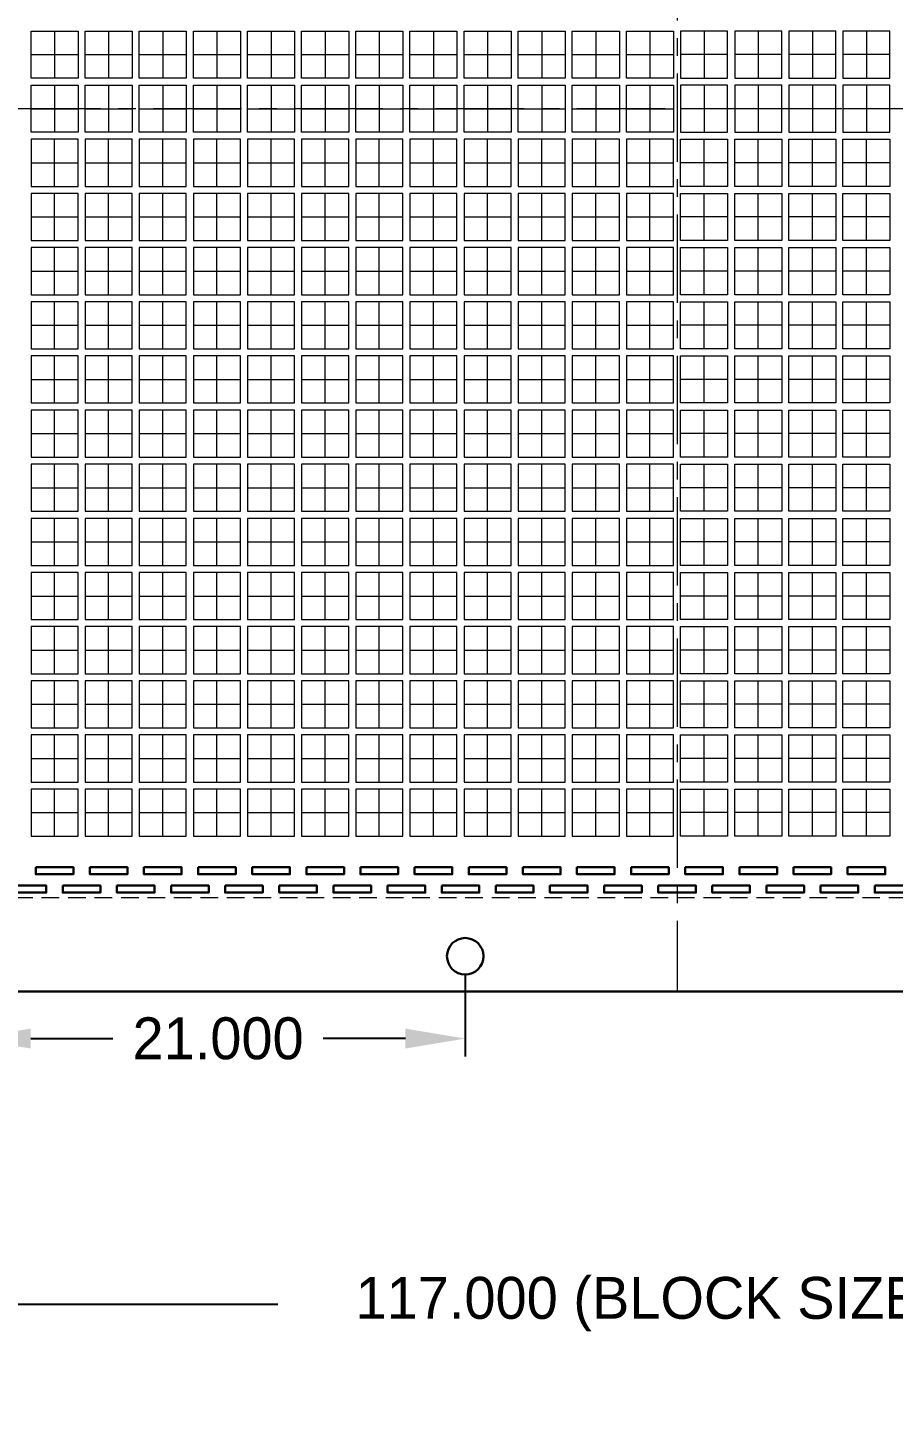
# Model space of a CAD drawing. Extents: x 421 to 684, y -247 to -113.
# Drawn here: x 465.3 to 502.1, y -227.2 to -168.8 of the extents above; entities that cross this region are included whole.
import ezdxf

# ---------------------------------------------------------------- set-up
doc = ezdxf.new("R2010")
doc.units = 0
doc.header["$LTSCALE"] = 3
doc.header["$MEASUREMENT"] = 0
for name, pattern in [('CENTER', [2, 1.25, -0.25, 0.25, -0.25]), ('HIDDEN', [0.375, 0.25, -0.125]), ('PHANTOM', [2.5, 1.25, -0.25, 0.25, -0.25, 0.25, -0.25])]:
    doc.linetypes.add(name, pattern=pattern)
for name, color, linetype, lineweight in [('CLIN', 1, 'CENTER', 15), ('DIM', 4, 'Continuous', 13), ('HIDN', 6, 'HIDDEN', 15), ('OBJ', 3, 'Continuous', 30), ('OBJ1', 7, 'Continuous', 30), ('PHANTOM', 5, 'PHANTOM', 15)]:
    doc.layers.add(name, color=color, linetype=linetype, lineweight=lineweight)
doc.dimstyles.new('3DEC X 1', dxfattribs={"dimtxt": 1.778, "dimasz": 2.54, "dimexe": 0.762, "dimexo": 0.762, "dimgap": 0.762, "dimtad": 0, "dimdec": 3, "dimzin": 0, "dimdsep": 46, "dimtxsty": 'Standard', "dimcen": 0, "dimadec": 0, "dimazin": 0, "dimtfac": 1, "dimtdec": 3, "dimtofl": 0, "dimtmove": 0, "dimatfit": 3, "dimfxl": 1, "dimtolj": 1, "dimtzin": 0, "dimarcsym": 0})

# ---------------------------------------------------------------- blocks, each defined once
blk = doc.blocks.new('*D17')
at = {"layer": 'Defpoints', "color": 0, "transparency": 16777216}
for p in [(899.465, -297.239), (920.465, -297.239), (920.465, -300.75)]:
    blk.add_point(p, dxfattribs=at)
at = {"layer": 'DIM', "color": 0, "lineweight": -2, "transparency": 16777216}
for p, q in [((899.465, -298.001), (899.465, -301.512)), ((920.465, -298.001), (920.465, -301.512)), ((902.005, -300.75), (905.499, -300.75)), ((917.925, -300.75), (914.432, -300.75))]:
    blk.add_line(p, q, dxfattribs=at)
at = {"layer": 'DIM', "color": 0, "transparency": 16777216}
for points in [[(902.005, -300.327), (902.005, -301.173), (899.465, -300.75)], [(917.925, -300.327), (917.925, -301.173), (920.465, -300.75)]]:
    blk.add_solid(points, dxfattribs=at)
at = {"layer": 'DIM', "color": 0, "transparency": 16777216, "insert": (909.965, -300.75), "char_height": 1.778, "attachment_point": 5}
blk.add_mtext('\\A1;21.000', dxfattribs=at)
blk = doc.blocks.new('*D18')
at = {"layer": 'Defpoints', "color": 0, "transparency": 16777216}
for p in [(870.965, -294.752), (987.965, -294.752), (987.965, -312.031)]:
    blk.add_point(p, dxfattribs=at)
at = {"layer": 'DIM', "color": 0, "lineweight": -2, "transparency": 16777216}
for p, q in [((870.965, -295.514), (870.965, -312.793)), ((987.965, -295.514), (987.965, -312.793)), ((873.505, -312.031), (912.5, -312.031)), ((985.425, -312.031), (943.954, -312.031))]:
    blk.add_line(p, q, dxfattribs=at)
at = {"layer": 'DIM', "color": 0, "transparency": 16777216}
for points in [[(873.505, -311.607), (873.505, -312.454), (870.965, -312.031)], [(985.425, -311.607), (985.425, -312.454), (987.965, -312.031)]]:
    blk.add_solid(points, dxfattribs=at)
at = {"layer": 'DIM', "color": 0, "transparency": 16777216, "insert": (928.227, -312.031), "char_height": 1.778, "attachment_point": 5}
blk.add_mtext('\\A1;117.000 (BLOCK SIZE)', dxfattribs=at)

msp = doc.modelspace()

# ---------------------------------------------------------------- linework, layer by layer
at = {"layer": 'CLIN'}
for p, q in [((492.9126, -134.7671), (492.9126, -209.7671)), ((466.4626, -168.9671), (466.4626, -170.9671)), ((468.7626, -168.9671), (468.7626, -170.9671)), ((471.0626, -168.9671), (471.0626, -170.9671)), ((473.3626, -168.9671), (473.3626, -170.9671)), ((475.6626, -168.9671), (475.6626, -170.9671)), ((477.9626, -168.9671), (477.9626, -170.9671)), ((480.2626, -168.9671), (480.2626, -170.9671)), ((482.5626, -168.9671), (482.5626, -170.9671)), ((484.8626, -168.9671), (484.8626, -170.9671)), ((487.1626, -168.9671), (487.1626, -170.9671)), ((489.4626, -168.9671), (489.4626, -170.9671)), ((491.7626, -168.9671), (491.7626, -170.9671)), ((494.0626, -168.9671), (494.0626, -170.9671)), ((496.3626, -168.9671), (496.3626, -170.9671)), ((498.6626, -168.9671), (498.6626, -170.9671)), ((500.9626, -168.9671), (500.9626, -170.9671)), ((465.4626, -169.9671), (467.4626, -169.9671)), ((467.7626, -169.9671), (469.7626, -169.9671)), ((470.0626, -169.9671), (472.0626, -169.9671)), ((472.3626, -169.9671), (474.3626, -169.9671)), ((474.6626, -169.9671), (476.6626, -169.9671)), ((476.9626, -169.9671), (478.9626, -169.9671)), ((479.2626, -169.9671), (481.2626, -169.9671)), ((481.5626, -169.9671), (483.5626, -169.9671)), ((483.8626, -169.9671), (485.8626, -169.9671)), ((486.1626, -169.9671), (488.1626, -169.9671)), ((488.4626, -169.9671), (490.4626, -169.9671)), ((490.7626, -169.9671), (492.7626, -169.9671)), ((495.0626, -169.9671), (493.0626, -169.9671)), ((497.3626, -169.9671), (495.3626, -169.9671)), ((499.6626, -169.9671), (497.6626, -169.9671)), ((501.9626, -169.9671), (499.9626, -169.9671)), ((466.4626, -171.2671), (466.4626, -173.2671)), ((468.7626, -171.2671), (468.7626, -173.2671)), ((471.0626, -171.2671), (471.0626, -173.2671)), ((473.3626, -171.2671), (473.3626, -173.2671)), ((475.6626, -171.2671), (475.6626, -173.2671)), ((477.9626, -171.2671), (477.9626, -173.2671)), ((480.2626, -171.2671), (480.2626, -173.2671)), ((482.5626, -171.2671), (482.5626, -173.2671)), ((484.8626, -171.2671), (484.8626, -173.2671)), ((487.1626, -171.2671), (487.1626, -173.2671)), ((489.4626, -171.2671), (489.4626, -173.2671)), ((491.7626, -171.2671), (491.7626, -173.2671)), ((494.0626, -171.2671), (494.0626, -173.2671)), ((496.3626, -171.2671), (496.3626, -173.2671)), ((498.6626, -171.2671), (498.6626, -173.2671)), ((500.9626, -171.2671), (500.9626, -173.2671)), ((552.4126, -172.2671), (433.4126, -172.2671)), ((465.4626, -172.2671), (467.4626, -172.2671)), ((467.7626, -172.2671), (469.7626, -172.2671)), ((470.0626, -172.2671), (472.0626, -172.2671)), ((472.3626, -172.2671), (474.3626, -172.2671)), ((474.6626, -172.2671), (476.6626, -172.2671)), ((476.9626, -172.2671), (478.9626, -172.2671)), ((479.2626, -172.2671), (481.2626, -172.2671)), ((481.5626, -172.2671), (483.5626, -172.2671)), ((483.8626, -172.2671), (485.8626, -172.2671)), ((486.1626, -172.2671), (488.1626, -172.2671)), ((488.4626, -172.2671), (490.4626, -172.2671)), ((490.7626, -172.2671), (492.7626, -172.2671)), ((495.0626, -172.2671), (493.0626, -172.2671)), ((497.3626, -172.2671), (495.3626, -172.2671)), ((499.6626, -172.2671), (497.6626, -172.2671)), ((501.9626, -172.2671), (499.9626, -172.2671)), ((466.4626, -175.5671), (466.4626, -173.5671)), ((468.7626, -175.5671), (468.7626, -173.5671)), ((471.0626, -175.5671), (471.0626, -173.5671)), ((473.3626, -175.5671), (473.3626, -173.5671)), ((475.6626, -175.5671), (475.6626, -173.5671)), ((477.9626, -175.5671), (477.9626, -173.5671)), ((480.2626, -175.5671), (480.2626, -173.5671)), ((482.5626, -175.5671), (482.5626, -173.5671)), ((484.8626, -175.5671), (484.8626, -173.5671)), ((487.1626, -175.5671), (487.1626, -173.5671)), ((489.4626, -175.5671), (489.4626, -173.5671)), ((491.7626, -175.5671), (491.7626, -173.5671)), ((494.0626, -175.5671), (494.0626, -173.5671)), ((496.3626, -175.5671), (496.3626, -173.5671)), ((498.6626, -175.5671), (498.6626, -173.5671)), ((500.9626, -175.5671), (500.9626, -173.5671)), ((465.4626, -174.5671), (467.4626, -174.5671)), ((467.7626, -174.5671), (469.7626, -174.5671)), ((470.0626, -174.5671), (472.0626, -174.5671)), ((472.3626, -174.5671), (474.3626, -174.5671)), ((474.6626, -174.5671), (476.6626, -174.5671)), ((476.9626, -174.5671), (478.9626, -174.5671)), ((479.2626, -174.5671), (481.2626, -174.5671)), ((481.5626, -174.5671), (483.5626, -174.5671)), ((483.8626, -174.5671), (485.8626, -174.5671)), ((486.1626, -174.5671), (488.1626, -174.5671)), ((488.4626, -174.5671), (490.4626, -174.5671)), ((490.7626, -174.5671), (492.7626, -174.5671)), ((495.0626, -174.5671), (493.0626, -174.5671)), ((497.3626, -174.5671), (495.3626, -174.5671)), ((499.6626, -174.5671), (497.6626, -174.5671)), ((501.9626, -174.5671), (499.9626, -174.5671)), ((466.4626, -177.8671), (466.4626, -175.8671)), ((468.7626, -177.8671), (468.7626, -175.8671)), ((471.0626, -177.8671), (471.0626, -175.8671)), ((473.3626, -177.8671), (473.3626, -175.8671)), ((475.6626, -177.8671), (475.6626, -175.8671)), ((477.9626, -177.8671), (477.9626, -175.8671)), ((480.2626, -177.8671), (480.2626, -175.8671)), ((482.5626, -177.8671), (482.5626, -175.8671)), ((484.8626, -177.8671), (484.8626, -175.8671)), ((487.1626, -177.8671), (487.1626, -175.8671)), ((489.4626, -177.8671), (489.4626, -175.8671)), ((491.7626, -177.8671), (491.7626, -175.8671)), ((494.0626, -177.8671), (494.0626, -175.8671)), ((496.3626, -177.8671), (496.3626, -175.8671)), ((498.6626, -177.8671), (498.6626, -175.8671)), ((500.9626, -177.8671), (500.9626, -175.8671)), ((465.4626, -176.8671), (467.4626, -176.8671)), ((467.7626, -176.8671), (469.7626, -176.8671)), ((470.0626, -176.8671), (472.0626, -176.8671)), ((472.3626, -176.8671), (474.3626, -176.8671)), ((474.6626, -176.8671), (476.6626, -176.8671)), ((476.9626, -176.8671), (478.9626, -176.8671)), ((479.2626, -176.8671), (481.2626, -176.8671)), ((481.5626, -176.8671), (483.5626, -176.8671)), ((483.8626, -176.8671), (485.8626, -176.8671)), ((486.1626, -176.8671), (488.1626, -176.8671)), ((488.4626, -176.8671), (490.4626, -176.8671)), ((490.7626, -176.8671), (492.7626, -176.8671)), ((495.0626, -176.8671), (493.0626, -176.8671)), ((497.3626, -176.8671), (495.3626, -176.8671)), ((499.6626, -176.8671), (497.6626, -176.8671)), ((501.9626, -176.8671), (499.9626, -176.8671)), ((466.4626, -180.1671), (466.4626, -178.1671)), ((468.7626, -180.1671), (468.7626, -178.1671)), ((471.0626, -180.1671), (471.0626, -178.1671)), ((473.3626, -180.1671), (473.3626, -178.1671)), ((475.6626, -180.1671), (475.6626, -178.1671)), ((477.9626, -180.1671), (477.9626, -178.1671)), ((480.2626, -180.1671), (480.2626, -178.1671)), ((482.5626, -180.1671), (482.5626, -178.1671)), ((484.8626, -180.1671), (484.8626, -178.1671)), ((487.1626, -180.1671), (487.1626, -178.1671)), ((489.4626, -180.1671), (489.4626, -178.1671)), ((491.7626, -180.1671), (491.7626, -178.1671)), ((494.0626, -180.1671), (494.0626, -178.1671)), ((496.3626, -180.1671), (496.3626, -178.1671)), ((498.6626, -180.1671), (498.6626, -178.1671)), ((500.9626, -180.1671), (500.9626, -178.1671)), ((465.4626, -179.1671), (467.4626, -179.1671)), ((467.7626, -179.1671), (469.7626, -179.1671)), ((470.0626, -179.1671), (472.0626, -179.1671)), ((472.3626, -179.1671), (474.3626, -179.1671)), ((474.6626, -179.1671), (476.6626, -179.1671)), ((476.9626, -179.1671), (478.9626, -179.1671)), ((479.2626, -179.1671), (481.2626, -179.1671)), ((481.5626, -179.1671), (483.5626, -179.1671)), ((483.8626, -179.1671), (485.8626, -179.1671)), ((486.1626, -179.1671), (488.1626, -179.1671)), ((488.4626, -179.1671), (490.4626, -179.1671)), ((490.7626, -179.1671), (492.7626, -179.1671)), ((495.0626, -179.1671), (493.0626, -179.1671)), ((497.3626, -179.1671), (495.3626, -179.1671)), ((499.6626, -179.1671), (497.6626, -179.1671)), ((501.9626, -179.1671), (499.9626, -179.1671)), ((466.4626, -182.4671), (466.4626, -180.4671)), ((468.7626, -182.4671), (468.7626, -180.4671)), ((471.0626, -182.4671), (471.0626, -180.4671)), ((473.3626, -182.4671), (473.3626, -180.4671)), ((475.6626, -182.4671), (475.6626, -180.4671)), ((477.9626, -182.4671), (477.9626, -180.4671)), ((480.2626, -182.4671), (480.2626, -180.4671)), ((482.5626, -182.4671), (482.5626, -180.4671)), ((484.8626, -182.4671), (484.8626, -180.4671)), ((487.1626, -182.4671), (487.1626, -180.4671)), ((489.4626, -182.4671), (489.4626, -180.4671)), ((491.7626, -182.4671), (491.7626, -180.4671)), ((494.0626, -182.4671), (494.0626, -180.4671)), ((496.3626, -182.4671), (496.3626, -180.4671)), ((498.6626, -182.4671), (498.6626, -180.4671)), ((500.9626, -182.4671), (500.9626, -180.4671)), ((465.4626, -181.4671), (467.4626, -181.4671)), ((467.7626, -181.4671), (469.7626, -181.4671)), ((470.0626, -181.4671), (472.0626, -181.4671)), ((472.3626, -181.4671), (474.3626, -181.4671)), ((474.6626, -181.4671), (476.6626, -181.4671)), ((476.9626, -181.4671), (478.9626, -181.4671)), ((479.2626, -181.4671), (481.2626, -181.4671)), ((481.5626, -181.4671), (483.5626, -181.4671)), ((483.8626, -181.4671), (485.8626, -181.4671)), ((486.1626, -181.4671), (488.1626, -181.4671)), ((488.4626, -181.4671), (490.4626, -181.4671)), ((490.7626, -181.4671), (492.7626, -181.4671)), ((495.0626, -181.4671), (493.0626, -181.4671)), ((497.3626, -181.4671), (495.3626, -181.4671)), ((499.6626, -181.4671), (497.6626, -181.4671)), ((501.9626, -181.4671), (499.9626, -181.4671)), ((466.4626, -184.7671), (466.4626, -182.7671)), ((468.7626, -184.7671), (468.7626, -182.7671)), ((471.0626, -184.7671), (471.0626, -182.7671)), ((473.3626, -184.7671), (473.3626, -182.7671)), ((475.6626, -184.7671), (475.6626, -182.7671)), ((477.9626, -184.7671), (477.9626, -182.7671)), ((480.2626, -184.7671), (480.2626, -182.7671)), ((482.5626, -184.7671), (482.5626, -182.7671)), ((484.8626, -184.7671), (484.8626, -182.7671)), ((487.1626, -184.7671), (487.1626, -182.7671)), ((489.4626, -184.7671), (489.4626, -182.7671)), ((491.7626, -184.7671), (491.7626, -182.7671)), ((494.0626, -184.7671), (494.0626, -182.7671)), ((496.3626, -184.7671), (496.3626, -182.7671)), ((498.6626, -184.7671), (498.6626, -182.7671)), ((500.9626, -184.7671), (500.9626, -182.7671)), ((465.4626, -183.7671), (467.4626, -183.7671)), ((467.7626, -183.7671), (469.7626, -183.7671)), ((470.0626, -183.7671), (472.0626, -183.7671)), ((472.3626, -183.7671), (474.3626, -183.7671)), ((474.6626, -183.7671), (476.6626, -183.7671)), ((476.9626, -183.7671), (478.9626, -183.7671)), ((479.2626, -183.7671), (481.2626, -183.7671)), ((481.5626, -183.7671), (483.5626, -183.7671)), ((483.8626, -183.7671), (485.8626, -183.7671)), ((486.1626, -183.7671), (488.1626, -183.7671)), ((488.4626, -183.7671), (490.4626, -183.7671)), ((490.7626, -183.7671), (492.7626, -183.7671)), ((495.0626, -183.7671), (493.0626, -183.7671)), ((497.3626, -183.7671), (495.3626, -183.7671)), ((499.6626, -183.7671), (497.6626, -183.7671)), ((501.9626, -183.7671), (499.9626, -183.7671)), ((466.4626, -187.0671), (466.4626, -185.0671)), ((468.7626, -187.0671), (468.7626, -185.0671)), ((471.0626, -187.0671), (471.0626, -185.0671)), ((473.3626, -187.0671), (473.3626, -185.0671)), ((475.6626, -187.0671), (475.6626, -185.0671)), ((477.9626, -187.0671), (477.9626, -185.0671)), ((480.2626, -187.0671), (480.2626, -185.0671)), ((482.5626, -187.0671), (482.5626, -185.0671)), ((484.8626, -187.0671), (484.8626, -185.0671)), ((487.1626, -187.0671), (487.1626, -185.0671)), ((489.4626, -187.0671), (489.4626, -185.0671)), ((491.7626, -187.0671), (491.7626, -185.0671)), ((494.0626, -187.0671), (494.0626, -185.0671)), ((496.3626, -187.0671), (496.3626, -185.0671)), ((498.6626, -187.0671), (498.6626, -185.0671)), ((500.9626, -187.0671), (500.9626, -185.0671)), ((465.4626, -186.0671), (467.4626, -186.0671)), ((467.7626, -186.0671), (469.7626, -186.0671)), ((470.0626, -186.0671), (472.0626, -186.0671)), ((472.3626, -186.0671), (474.3626, -186.0671)), ((474.6626, -186.0671), (476.6626, -186.0671)), ((476.9626, -186.0671), (478.9626, -186.0671)), ((479.2626, -186.0671), (481.2626, -186.0671)), ((481.5626, -186.0671), (483.5626, -186.0671)), ((483.8626, -186.0671), (485.8626, -186.0671)), ((486.1626, -186.0671), (488.1626, -186.0671)), ((488.4626, -186.0671), (490.4626, -186.0671)), ((490.7626, -186.0671), (492.7626, -186.0671)), ((495.0626, -186.0671), (493.0626, -186.0671)), ((497.3626, -186.0671), (495.3626, -186.0671)), ((499.6626, -186.0671), (497.6626, -186.0671)), ((501.9626, -186.0671), (499.9626, -186.0671)), ((466.4626, -189.3671), (466.4626, -187.3671)), ((468.7626, -189.3671), (468.7626, -187.3671)), ((471.0626, -189.3671), (471.0626, -187.3671)), ((473.3626, -189.3671), (473.3626, -187.3671)), ((475.6626, -189.3671), (475.6626, -187.3671)), ((477.9626, -189.3671), (477.9626, -187.3671)), ((480.2626, -189.3671), (480.2626, -187.3671)), ((482.5626, -189.3671), (482.5626, -187.3671)), ((484.8626, -189.3671), (484.8626, -187.3671)), ((487.1626, -189.3671), (487.1626, -187.3671)), ((489.4626, -189.3671), (489.4626, -187.3671)), ((491.7626, -189.3671), (491.7626, -187.3671)), ((494.0626, -189.3671), (494.0626, -187.3671)), ((496.3626, -189.3671), (496.3626, -187.3671)), ((498.6626, -189.3671), (498.6626, -187.3671)), ((500.9626, -189.3671), (500.9626, -187.3671)), ((465.4626, -188.3671), (467.4626, -188.3671)), ((467.7626, -188.3671), (469.7626, -188.3671)), ((470.0626, -188.3671), (472.0626, -188.3671)), ((472.3626, -188.3671), (474.3626, -188.3671)), ((474.6626, -188.3671), (476.6626, -188.3671)), ((476.9626, -188.3671), (478.9626, -188.3671)), ((479.2626, -188.3671), (481.2626, -188.3671)), ((481.5626, -188.3671), (483.5626, -188.3671)), ((483.8626, -188.3671), (485.8626, -188.3671)), ((486.1626, -188.3671), (488.1626, -188.3671)), ((488.4626, -188.3671), (490.4626, -188.3671)), ((490.7626, -188.3671), (492.7626, -188.3671)), ((495.0626, -188.3671), (493.0626, -188.3671)), ((497.3626, -188.3671), (495.3626, -188.3671)), ((499.6626, -188.3671), (497.6626, -188.3671)), ((501.9626, -188.3671), (499.9626, -188.3671)), ((466.4626, -191.6671), (466.4626, -189.6671)), ((468.7626, -191.6671), (468.7626, -189.6671)), ((471.0626, -191.6671), (471.0626, -189.6671)), ((473.3626, -191.6671), (473.3626, -189.6671)), ((475.6626, -191.6671), (475.6626, -189.6671)), ((477.9626, -191.6671), (477.9626, -189.6671)), ((480.2626, -191.6671), (480.2626, -189.6671)), ((482.5626, -191.6671), (482.5626, -189.6671)), ((484.8626, -191.6671), (484.8626, -189.6671)), ((487.1626, -191.6671), (487.1626, -189.6671)), ((489.4626, -191.6671), (489.4626, -189.6671)), ((491.7626, -191.6671), (491.7626, -189.6671)), ((494.0626, -191.6671), (494.0626, -189.6671)), ((496.3626, -191.6671), (496.3626, -189.6671)), ((498.6626, -191.6671), (498.6626, -189.6671)), ((500.9626, -191.6671), (500.9626, -189.6671)), ((465.4626, -190.6671), (467.4626, -190.6671)), ((467.7626, -190.6671), (469.7626, -190.6671)), ((470.0626, -190.6671), (472.0626, -190.6671)), ((472.3626, -190.6671), (474.3626, -190.6671)), ((474.6626, -190.6671), (476.6626, -190.6671)), ((476.9626, -190.6671), (478.9626, -190.6671)), ((479.2626, -190.6671), (481.2626, -190.6671)), ((481.5626, -190.6671), (483.5626, -190.6671)), ((483.8626, -190.6671), (485.8626, -190.6671)), ((486.1626, -190.6671), (488.1626, -190.6671)), ((488.4626, -190.6671), (490.4626, -190.6671)), ((490.7626, -190.6671), (492.7626, -190.6671)), ((495.0626, -190.6671), (493.0626, -190.6671)), ((497.3626, -190.6671), (495.3626, -190.6671)), ((499.6626, -190.6671), (497.6626, -190.6671)), ((501.9626, -190.6671), (499.9626, -190.6671)), ((466.4626, -193.9671), (466.4626, -191.9671)), ((468.7626, -193.9671), (468.7626, -191.9671)), ((471.0626, -193.9671), (471.0626, -191.9671)), ((473.3626, -193.9671), (473.3626, -191.9671)), ((475.6626, -193.9671), (475.6626, -191.9671)), ((477.9626, -193.9671), (477.9626, -191.9671)), ((480.2626, -193.9671), (480.2626, -191.9671)), ((482.5626, -193.9671), (482.5626, -191.9671)), ((484.8626, -193.9671), (484.8626, -191.9671)), ((487.1626, -193.9671), (487.1626, -191.9671)), ((489.4626, -193.9671), (489.4626, -191.9671)), ((491.7626, -193.9671), (491.7626, -191.9671)), ((494.0626, -193.9671), (494.0626, -191.9671)), ((496.3626, -193.9671), (496.3626, -191.9671)), ((498.6626, -193.9671), (498.6626, -191.9671)), ((500.9626, -193.9671), (500.9626, -191.9671)), ((465.4626, -192.9671), (467.4626, -192.9671)), ((467.7626, -192.9671), (469.7626, -192.9671)), ((470.0626, -192.9671), (472.0626, -192.9671)), ((472.3626, -192.9671), (474.3626, -192.9671)), ((474.6626, -192.9671), (476.6626, -192.9671)), ((476.9626, -192.9671), (478.9626, -192.9671)), ((479.2626, -192.9671), (481.2626, -192.9671)), ((481.5626, -192.9671), (483.5626, -192.9671)), ((483.8626, -192.9671), (485.8626, -192.9671)), ((486.1626, -192.9671), (488.1626, -192.9671)), ((488.4626, -192.9671), (490.4626, -192.9671)), ((490.7626, -192.9671), (492.7626, -192.9671)), ((495.0626, -192.9671), (493.0626, -192.9671)), ((497.3626, -192.9671), (495.3626, -192.9671)), ((499.6626, -192.9671), (497.6626, -192.9671)), ((501.9626, -192.9671), (499.9626, -192.9671)), ((466.4626, -196.2671), (466.4626, -194.2671)), ((468.7626, -196.2671), (468.7626, -194.2671)), ((471.0626, -196.2671), (471.0626, -194.2671)), ((473.3626, -196.2671), (473.3626, -194.2671)), ((475.6626, -196.2671), (475.6626, -194.2671)), ((477.9626, -196.2671), (477.9626, -194.2671)), ((480.2626, -196.2671), (480.2626, -194.2671)), ((482.5626, -196.2671), (482.5626, -194.2671)), ((484.8626, -196.2671), (484.8626, -194.2671)), ((487.1626, -196.2671), (487.1626, -194.2671)), ((489.4626, -196.2671), (489.4626, -194.2671)), ((491.7626, -196.2671), (491.7626, -194.2671)), ((494.0626, -196.2671), (494.0626, -194.2671)), ((496.3626, -196.2671), (496.3626, -194.2671)), ((498.6626, -196.2671), (498.6626, -194.2671)), ((500.9626, -196.2671), (500.9626, -194.2671)), ((465.4626, -195.2671), (467.4626, -195.2671)), ((467.7626, -195.2671), (469.7626, -195.2671)), ((470.0626, -195.2671), (472.0626, -195.2671)), ((472.3626, -195.2671), (474.3626, -195.2671)), ((474.6626, -195.2671), (476.6626, -195.2671)), ((476.9626, -195.2671), (478.9626, -195.2671)), ((479.2626, -195.2671), (481.2626, -195.2671)), ((481.5626, -195.2671), (483.5626, -195.2671)), ((483.8626, -195.2671), (485.8626, -195.2671)), ((486.1626, -195.2671), (488.1626, -195.2671)), ((488.4626, -195.2671), (490.4626, -195.2671)), ((490.7626, -195.2671), (492.7626, -195.2671)), ((495.0626, -195.2671), (493.0626, -195.2671)), ((497.3626, -195.2671), (495.3626, -195.2671)), ((499.6626, -195.2671), (497.6626, -195.2671)), ((501.9626, -195.2671), (499.9626, -195.2671)), ((466.4626, -198.5671), (466.4626, -196.5671)), ((468.7626, -198.5671), (468.7626, -196.5671)), ((471.0626, -198.5671), (471.0626, -196.5671)), ((473.3626, -198.5671), (473.3626, -196.5671)), ((475.6626, -198.5671), (475.6626, -196.5671)), ((477.9626, -198.5671), (477.9626, -196.5671)), ((480.2626, -198.5671), (480.2626, -196.5671)), ((482.5626, -198.5671), (482.5626, -196.5671)), ((484.8626, -198.5671), (484.8626, -196.5671)), ((487.1626, -198.5671), (487.1626, -196.5671)), ((489.4626, -198.5671), (489.4626, -196.5671)), ((491.7626, -198.5671), (491.7626, -196.5671)), ((494.0626, -198.5671), (494.0626, -196.5671)), ((496.3626, -198.5671), (496.3626, -196.5671)), ((498.6626, -198.5671), (498.6626, -196.5671)), ((500.9626, -198.5671), (500.9626, -196.5671)), ((465.4626, -197.5671), (467.4626, -197.5671)), ((467.7626, -197.5671), (469.7626, -197.5671)), ((470.0626, -197.5671), (472.0626, -197.5671)), ((472.3626, -197.5671), (474.3626, -197.5671)), ((474.6626, -197.5671), (476.6626, -197.5671)), ((476.9626, -197.5671), (478.9626, -197.5671)), ((479.2626, -197.5671), (481.2626, -197.5671)), ((481.5626, -197.5671), (483.5626, -197.5671)), ((483.8626, -197.5671), (485.8626, -197.5671)), ((486.1626, -197.5671), (488.1626, -197.5671)), ((488.4626, -197.5671), (490.4626, -197.5671)), ((490.7626, -197.5671), (492.7626, -197.5671)), ((495.0626, -197.5671), (493.0626, -197.5671)), ((497.3626, -197.5671), (495.3626, -197.5671)), ((499.6626, -197.5671), (497.6626, -197.5671)), ((501.9626, -197.5671), (499.9626, -197.5671)), ((466.4626, -200.8671), (466.4626, -198.8671)), ((468.7626, -200.8671), (468.7626, -198.8671)), ((471.0626, -200.8671), (471.0626, -198.8671)), ((473.3626, -200.8671), (473.3626, -198.8671)), ((475.6626, -200.8671), (475.6626, -198.8671)), ((477.9626, -200.8671), (477.9626, -198.8671)), ((480.2626, -200.8671), (480.2626, -198.8671)), ((482.5626, -200.8671), (482.5626, -198.8671)), ((484.8626, -200.8671), (484.8626, -198.8671)), ((487.1626, -200.8671), (487.1626, -198.8671)), ((489.4626, -200.8671), (489.4626, -198.8671)), ((491.7626, -200.8671), (491.7626, -198.8671)), ((494.0626, -200.8671), (494.0626, -198.8671)), ((496.3626, -200.8671), (496.3626, -198.8671)), ((498.6626, -200.8671), (498.6626, -198.8671)), ((500.9626, -200.8671), (500.9626, -198.8671)), ((465.4626, -199.8671), (467.4626, -199.8671)), ((467.7626, -199.8671), (469.7626, -199.8671)), ((470.0626, -199.8671), (472.0626, -199.8671)), ((472.3626, -199.8671), (474.3626, -199.8671)), ((474.6626, -199.8671), (476.6626, -199.8671)), ((476.9626, -199.8671), (478.9626, -199.8671)), ((479.2626, -199.8671), (481.2626, -199.8671)), ((481.5626, -199.8671), (483.5626, -199.8671)), ((483.8626, -199.8671), (485.8626, -199.8671)), ((486.1626, -199.8671), (488.1626, -199.8671)), ((488.4626, -199.8671), (490.4626, -199.8671)), ((490.7626, -199.8671), (492.7626, -199.8671)), ((495.0626, -199.8671), (493.0626, -199.8671)), ((497.3626, -199.8671), (495.3626, -199.8671)), ((499.6626, -199.8671), (497.6626, -199.8671)), ((501.9626, -199.8671), (499.9626, -199.8671)), ((466.4626, -203.1671), (466.4626, -201.1671)), ((468.7626, -203.1671), (468.7626, -201.1671)), ((471.0626, -203.1671), (471.0626, -201.1671)), ((473.3626, -203.1671), (473.3626, -201.1671)), ((475.6626, -203.1671), (475.6626, -201.1671)), ((477.9626, -203.1671), (477.9626, -201.1671)), ((480.2626, -203.1671), (480.2626, -201.1671)), ((482.5626, -203.1671), (482.5626, -201.1671)), ((484.8626, -203.1671), (484.8626, -201.1671)), ((487.1626, -203.1671), (487.1626, -201.1671)), ((489.4626, -203.1671), (489.4626, -201.1671)), ((491.7626, -203.1671), (491.7626, -201.1671)), ((494.0626, -203.1671), (494.0626, -201.1671)), ((496.3626, -203.1671), (496.3626, -201.1671)), ((498.6626, -203.1671), (498.6626, -201.1671)), ((500.9626, -203.1671), (500.9626, -201.1671)), ((465.4626, -202.1671), (467.4626, -202.1671)), ((467.7626, -202.1671), (469.7626, -202.1671)), ((470.0626, -202.1671), (472.0626, -202.1671)), ((472.3626, -202.1671), (474.3626, -202.1671)), ((474.6626, -202.1671), (476.6626, -202.1671)), ((476.9626, -202.1671), (478.9626, -202.1671)), ((479.2626, -202.1671), (481.2626, -202.1671)), ((481.5626, -202.1671), (483.5626, -202.1671)), ((483.8626, -202.1671), (485.8626, -202.1671)), ((486.1626, -202.1671), (488.1626, -202.1671)), ((488.4626, -202.1671), (490.4626, -202.1671)), ((490.7626, -202.1671), (492.7626, -202.1671)), ((495.0626, -202.1671), (493.0626, -202.1671)), ((497.3626, -202.1671), (495.3626, -202.1671)), ((499.6626, -202.1671), (497.6626, -202.1671)), ((501.9626, -202.1671), (499.9626, -202.1671))]:
    msp.add_line(p, q, dxfattribs=at)
at = {"layer": 'HIDN'}
msp.add_lwpolyline([(551.4126, -138.7671), (434.4126, -138.7671), (434.4126, -205.7671), (551.4126, -205.7671)], close=True, dxfattribs=at)
at = {"layer": 'OBJ'}
msp.add_line((670.9126, -209.7671), (434.9126, -209.7671), dxfattribs=at)
msp.add_circle((483.9126, -208.2671), 0.775, dxfattribs=at)
at = {"layer": 'OBJ1'}
for points in [[(465.6626, -204.4851), (467.2626, -204.4851), (467.2626, -204.7851), (465.6626, -204.7851)], [(467.9626, -204.4851), (469.5626, -204.4851), (469.5626, -204.7851), (467.9626, -204.7851)], [(470.2626, -204.4851), (471.8626, -204.4851), (471.8626, -204.7851), (470.2626, -204.7851)], [(472.5626, -204.4851), (474.1626, -204.4851), (474.1626, -204.7851), (472.5626, -204.7851)], [(474.8626, -204.4851), (476.4626, -204.4851), (476.4626, -204.7851), (474.8626, -204.7851)], [(477.1626, -204.4851), (478.7626, -204.4851), (478.7626, -204.7851), (477.1626, -204.7851)], [(479.4626, -204.4851), (481.0626, -204.4851), (481.0626, -204.7851), (479.4626, -204.7851)], [(481.7626, -204.4851), (483.3626, -204.4851), (483.3626, -204.7851), (481.7626, -204.7851)], [(484.0626, -204.4851), (485.6626, -204.4851), (485.6626, -204.7851), (484.0626, -204.7851)], [(486.3626, -204.4851), (487.9626, -204.4851), (487.9626, -204.7851), (486.3626, -204.7851)], [(488.6626, -204.4851), (490.2626, -204.4851), (490.2626, -204.7851), (488.6626, -204.7851)], [(490.9626, -204.4851), (492.5626, -204.4851), (492.5626, -204.7851), (490.9626, -204.7851)], [(493.2626, -204.4851), (494.8626, -204.4851), (494.8626, -204.7851), (493.2626, -204.7851)], [(495.5626, -204.4851), (497.1626, -204.4851), (497.1626, -204.7851), (495.5626, -204.7851)], [(497.8626, -204.4851), (499.4626, -204.4851), (499.4626, -204.7851), (497.8626, -204.7851)], [(500.1626, -204.4851), (501.7626, -204.4851), (501.7626, -204.7851), (500.1626, -204.7851)], [(464.5126, -205.2671), (466.1126, -205.2671), (466.1126, -205.5671), (464.5126, -205.5671)], [(466.8126, -205.2671), (468.4126, -205.2671), (468.4126, -205.5671), (466.8126, -205.5671)], [(469.1126, -205.2671), (470.7126, -205.2671), (470.7126, -205.5671), (469.1126, -205.5671)], [(471.4126, -205.2671), (473.0126, -205.2671), (473.0126, -205.5671), (471.4126, -205.5671)], [(473.7126, -205.2671), (475.3126, -205.2671), (475.3126, -205.5671), (473.7126, -205.5671)], [(476.0126, -205.2671), (477.6126, -205.2671), (477.6126, -205.5671), (476.0126, -205.5671)], [(478.3126, -205.2671), (479.9126, -205.2671), (479.9126, -205.5671), (478.3126, -205.5671)], [(480.6126, -205.2671), (482.2126, -205.2671), (482.2126, -205.5671), (480.6126, -205.5671)], [(482.9126, -205.2671), (484.5126, -205.2671), (484.5126, -205.5671), (482.9126, -205.5671)], [(485.2126, -205.2671), (486.8126, -205.2671), (486.8126, -205.5671), (485.2126, -205.5671)], [(487.5126, -205.2671), (489.1126, -205.2671), (489.1126, -205.5671), (487.5126, -205.5671)], [(489.8126, -205.2671), (491.4126, -205.2671), (491.4126, -205.5671), (489.8126, -205.5671)], [(492.1126, -205.2671), (493.7126, -205.2671), (493.7126, -205.5671), (492.1126, -205.5671)], [(494.4126, -205.2671), (496.0126, -205.2671), (496.0126, -205.5671), (494.4126, -205.5671)], [(496.7126, -205.2671), (498.3126, -205.2671), (498.3126, -205.5671), (496.7126, -205.5671)], [(499.0126, -205.2671), (500.6126, -205.2671), (500.6126, -205.5671), (499.0126, -205.5671)], [(501.3126, -205.2671), (502.9126, -205.2671), (502.9126, -205.5671), (501.3126, -205.5671)]]:
    msp.add_lwpolyline(points, close=True, dxfattribs=at)
at = {"layer": 'PHANTOM'}
for points in [[(465.4626, -168.9671), (467.4626, -168.9671), (467.4626, -170.9671), (465.4626, -170.9671)], [(467.7626, -168.9671), (469.7626, -168.9671), (469.7626, -170.9671), (467.7626, -170.9671)], [(470.0626, -168.9671), (472.0626, -168.9671), (472.0626, -170.9671), (470.0626, -170.9671)], [(472.3626, -168.9671), (474.3626, -168.9671), (474.3626, -170.9671), (472.3626, -170.9671)], [(474.6626, -168.9671), (476.6626, -168.9671), (476.6626, -170.9671), (474.6626, -170.9671)], [(476.9626, -168.9671), (478.9626, -168.9671), (478.9626, -170.9671), (476.9626, -170.9671)], [(479.2626, -168.9671), (481.2626, -168.9671), (481.2626, -170.9671), (479.2626, -170.9671)], [(481.5626, -168.9671), (483.5626, -168.9671), (483.5626, -170.9671), (481.5626, -170.9671)], [(483.8626, -168.9671), (485.8626, -168.9671), (485.8626, -170.9671), (483.8626, -170.9671)], [(486.1626, -168.9671), (488.1626, -168.9671), (488.1626, -170.9671), (486.1626, -170.9671)], [(488.4626, -168.9671), (490.4626, -168.9671), (490.4626, -170.9671), (488.4626, -170.9671)], [(490.7626, -168.9671), (492.7626, -168.9671), (492.7626, -170.9671), (490.7626, -170.9671)], [(495.0626, -168.9671), (493.0626, -168.9671), (493.0626, -170.9671), (495.0626, -170.9671)], [(497.3626, -168.9671), (495.3626, -168.9671), (495.3626, -170.9671), (497.3626, -170.9671)], [(499.6626, -168.9671), (497.6626, -168.9671), (497.6626, -170.9671), (499.6626, -170.9671)], [(501.9626, -168.9671), (499.9626, -168.9671), (499.9626, -170.9671), (501.9626, -170.9671)], [(465.4626, -171.2671), (467.4626, -171.2671), (467.4626, -173.2671), (465.4626, -173.2671)], [(467.7626, -171.2671), (469.7626, -171.2671), (469.7626, -173.2671), (467.7626, -173.2671)], [(470.0626, -171.2671), (472.0626, -171.2671), (472.0626, -173.2671), (470.0626, -173.2671)], [(472.3626, -171.2671), (474.3626, -171.2671), (474.3626, -173.2671), (472.3626, -173.2671)], [(474.6626, -171.2671), (476.6626, -171.2671), (476.6626, -173.2671), (474.6626, -173.2671)], [(476.9626, -171.2671), (478.9626, -171.2671), (478.9626, -173.2671), (476.9626, -173.2671)], [(479.2626, -171.2671), (481.2626, -171.2671), (481.2626, -173.2671), (479.2626, -173.2671)], [(481.5626, -171.2671), (483.5626, -171.2671), (483.5626, -173.2671), (481.5626, -173.2671)], [(483.8626, -171.2671), (485.8626, -171.2671), (485.8626, -173.2671), (483.8626, -173.2671)], [(486.1626, -171.2671), (488.1626, -171.2671), (488.1626, -173.2671), (486.1626, -173.2671)], [(488.4626, -171.2671), (490.4626, -171.2671), (490.4626, -173.2671), (488.4626, -173.2671)], [(490.7626, -171.2671), (492.7626, -171.2671), (492.7626, -173.2671), (490.7626, -173.2671)], [(495.0626, -171.2671), (493.0626, -171.2671), (493.0626, -173.2671), (495.0626, -173.2671)], [(497.3626, -171.2671), (495.3626, -171.2671), (495.3626, -173.2671), (497.3626, -173.2671)], [(499.6626, -171.2671), (497.6626, -171.2671), (497.6626, -173.2671), (499.6626, -173.2671)], [(501.9626, -171.2671), (499.9626, -171.2671), (499.9626, -173.2671), (501.9626, -173.2671)], [(465.4626, -175.5671), (467.4626, -175.5671), (467.4626, -173.5671), (465.4626, -173.5671)], [(467.7626, -175.5671), (469.7626, -175.5671), (469.7626, -173.5671), (467.7626, -173.5671)], [(470.0626, -175.5671), (472.0626, -175.5671), (472.0626, -173.5671), (470.0626, -173.5671)], [(472.3626, -175.5671), (474.3626, -175.5671), (474.3626, -173.5671), (472.3626, -173.5671)], [(474.6626, -175.5671), (476.6626, -175.5671), (476.6626, -173.5671), (474.6626, -173.5671)], [(476.9626, -175.5671), (478.9626, -175.5671), (478.9626, -173.5671), (476.9626, -173.5671)], [(479.2626, -175.5671), (481.2626, -175.5671), (481.2626, -173.5671), (479.2626, -173.5671)], [(481.5626, -175.5671), (483.5626, -175.5671), (483.5626, -173.5671), (481.5626, -173.5671)], [(483.8626, -175.5671), (485.8626, -175.5671), (485.8626, -173.5671), (483.8626, -173.5671)], [(486.1626, -175.5671), (488.1626, -175.5671), (488.1626, -173.5671), (486.1626, -173.5671)], [(488.4626, -175.5671), (490.4626, -175.5671), (490.4626, -173.5671), (488.4626, -173.5671)], [(490.7626, -175.5671), (492.7626, -175.5671), (492.7626, -173.5671), (490.7626, -173.5671)], [(495.0626, -175.5671), (493.0626, -175.5671), (493.0626, -173.5671), (495.0626, -173.5671)], [(497.3626, -175.5671), (495.3626, -175.5671), (495.3626, -173.5671), (497.3626, -173.5671)], [(499.6626, -175.5671), (497.6626, -175.5671), (497.6626, -173.5671), (499.6626, -173.5671)], [(501.9626, -175.5671), (499.9626, -175.5671), (499.9626, -173.5671), (501.9626, -173.5671)], [(465.4626, -177.8671), (467.4626, -177.8671), (467.4626, -175.8671), (465.4626, -175.8671)], [(467.7626, -177.8671), (469.7626, -177.8671), (469.7626, -175.8671), (467.7626, -175.8671)], [(470.0626, -177.8671), (472.0626, -177.8671), (472.0626, -175.8671), (470.0626, -175.8671)], [(472.3626, -177.8671), (474.3626, -177.8671), (474.3626, -175.8671), (472.3626, -175.8671)], [(474.6626, -177.8671), (476.6626, -177.8671), (476.6626, -175.8671), (474.6626, -175.8671)], [(476.9626, -177.8671), (478.9626, -177.8671), (478.9626, -175.8671), (476.9626, -175.8671)], [(479.2626, -177.8671), (481.2626, -177.8671), (481.2626, -175.8671), (479.2626, -175.8671)], [(481.5626, -177.8671), (483.5626, -177.8671), (483.5626, -175.8671), (481.5626, -175.8671)], [(483.8626, -177.8671), (485.8626, -177.8671), (485.8626, -175.8671), (483.8626, -175.8671)], [(486.1626, -177.8671), (488.1626, -177.8671), (488.1626, -175.8671), (486.1626, -175.8671)], [(488.4626, -177.8671), (490.4626, -177.8671), (490.4626, -175.8671), (488.4626, -175.8671)], [(490.7626, -177.8671), (492.7626, -177.8671), (492.7626, -175.8671), (490.7626, -175.8671)], [(495.0626, -177.8671), (493.0626, -177.8671), (493.0626, -175.8671), (495.0626, -175.8671)], [(497.3626, -177.8671), (495.3626, -177.8671), (495.3626, -175.8671), (497.3626, -175.8671)], [(499.6626, -177.8671), (497.6626, -177.8671), (497.6626, -175.8671), (499.6626, -175.8671)], [(501.9626, -177.8671), (499.9626, -177.8671), (499.9626, -175.8671), (501.9626, -175.8671)], [(465.4626, -180.1671), (467.4626, -180.1671), (467.4626, -178.1671), (465.4626, -178.1671)], [(467.7626, -180.1671), (469.7626, -180.1671), (469.7626, -178.1671), (467.7626, -178.1671)], [(470.0626, -180.1671), (472.0626, -180.1671), (472.0626, -178.1671), (470.0626, -178.1671)], [(472.3626, -180.1671), (474.3626, -180.1671), (474.3626, -178.1671), (472.3626, -178.1671)], [(474.6626, -180.1671), (476.6626, -180.1671), (476.6626, -178.1671), (474.6626, -178.1671)], [(476.9626, -180.1671), (478.9626, -180.1671), (478.9626, -178.1671), (476.9626, -178.1671)], [(479.2626, -180.1671), (481.2626, -180.1671), (481.2626, -178.1671), (479.2626, -178.1671)], [(481.5626, -180.1671), (483.5626, -180.1671), (483.5626, -178.1671), (481.5626, -178.1671)], [(483.8626, -180.1671), (485.8626, -180.1671), (485.8626, -178.1671), (483.8626, -178.1671)], [(486.1626, -180.1671), (488.1626, -180.1671), (488.1626, -178.1671), (486.1626, -178.1671)], [(488.4626, -180.1671), (490.4626, -180.1671), (490.4626, -178.1671), (488.4626, -178.1671)], [(490.7626, -180.1671), (492.7626, -180.1671), (492.7626, -178.1671), (490.7626, -178.1671)], [(495.0626, -180.1671), (493.0626, -180.1671), (493.0626, -178.1671), (495.0626, -178.1671)], [(497.3626, -180.1671), (495.3626, -180.1671), (495.3626, -178.1671), (497.3626, -178.1671)], [(499.6626, -180.1671), (497.6626, -180.1671), (497.6626, -178.1671), (499.6626, -178.1671)], [(501.9626, -180.1671), (499.9626, -180.1671), (499.9626, -178.1671), (501.9626, -178.1671)], [(465.4626, -182.4671), (467.4626, -182.4671), (467.4626, -180.4671), (465.4626, -180.4671)], [(467.7626, -182.4671), (469.7626, -182.4671), (469.7626, -180.4671), (467.7626, -180.4671)], [(470.0626, -182.4671), (472.0626, -182.4671), (472.0626, -180.4671), (470.0626, -180.4671)], [(472.3626, -182.4671), (474.3626, -182.4671), (474.3626, -180.4671), (472.3626, -180.4671)], [(474.6626, -182.4671), (476.6626, -182.4671), (476.6626, -180.4671), (474.6626, -180.4671)], [(476.9626, -182.4671), (478.9626, -182.4671), (478.9626, -180.4671), (476.9626, -180.4671)], [(479.2626, -182.4671), (481.2626, -182.4671), (481.2626, -180.4671), (479.2626, -180.4671)], [(481.5626, -182.4671), (483.5626, -182.4671), (483.5626, -180.4671), (481.5626, -180.4671)], [(483.8626, -182.4671), (485.8626, -182.4671), (485.8626, -180.4671), (483.8626, -180.4671)], [(486.1626, -182.4671), (488.1626, -182.4671), (488.1626, -180.4671), (486.1626, -180.4671)], [(488.4626, -182.4671), (490.4626, -182.4671), (490.4626, -180.4671), (488.4626, -180.4671)], [(490.7626, -182.4671), (492.7626, -182.4671), (492.7626, -180.4671), (490.7626, -180.4671)], [(495.0626, -182.4671), (493.0626, -182.4671), (493.0626, -180.4671), (495.0626, -180.4671)], [(497.3626, -182.4671), (495.3626, -182.4671), (495.3626, -180.4671), (497.3626, -180.4671)], [(499.6626, -182.4671), (497.6626, -182.4671), (497.6626, -180.4671), (499.6626, -180.4671)], [(501.9626, -182.4671), (499.9626, -182.4671), (499.9626, -180.4671), (501.9626, -180.4671)], [(465.4626, -184.7671), (467.4626, -184.7671), (467.4626, -182.7671), (465.4626, -182.7671)], [(467.7626, -184.7671), (469.7626, -184.7671), (469.7626, -182.7671), (467.7626, -182.7671)], [(470.0626, -184.7671), (472.0626, -184.7671), (472.0626, -182.7671), (470.0626, -182.7671)], [(472.3626, -184.7671), (474.3626, -184.7671), (474.3626, -182.7671), (472.3626, -182.7671)], [(474.6626, -184.7671), (476.6626, -184.7671), (476.6626, -182.7671), (474.6626, -182.7671)], [(476.9626, -184.7671), (478.9626, -184.7671), (478.9626, -182.7671), (476.9626, -182.7671)], [(479.2626, -184.7671), (481.2626, -184.7671), (481.2626, -182.7671), (479.2626, -182.7671)], [(481.5626, -184.7671), (483.5626, -184.7671), (483.5626, -182.7671), (481.5626, -182.7671)], [(483.8626, -184.7671), (485.8626, -184.7671), (485.8626, -182.7671), (483.8626, -182.7671)], [(486.1626, -184.7671), (488.1626, -184.7671), (488.1626, -182.7671), (486.1626, -182.7671)], [(488.4626, -184.7671), (490.4626, -184.7671), (490.4626, -182.7671), (488.4626, -182.7671)], [(490.7626, -184.7671), (492.7626, -184.7671), (492.7626, -182.7671), (490.7626, -182.7671)], [(495.0626, -184.7671), (493.0626, -184.7671), (493.0626, -182.7671), (495.0626, -182.7671)], [(497.3626, -184.7671), (495.3626, -184.7671), (495.3626, -182.7671), (497.3626, -182.7671)], [(499.6626, -184.7671), (497.6626, -184.7671), (497.6626, -182.7671), (499.6626, -182.7671)], [(501.9626, -184.7671), (499.9626, -184.7671), (499.9626, -182.7671), (501.9626, -182.7671)], [(465.4626, -187.0671), (467.4626, -187.0671), (467.4626, -185.0671), (465.4626, -185.0671)], [(467.7626, -187.0671), (469.7626, -187.0671), (469.7626, -185.0671), (467.7626, -185.0671)], [(470.0626, -187.0671), (472.0626, -187.0671), (472.0626, -185.0671), (470.0626, -185.0671)], [(472.3626, -187.0671), (474.3626, -187.0671), (474.3626, -185.0671), (472.3626, -185.0671)], [(474.6626, -187.0671), (476.6626, -187.0671), (476.6626, -185.0671), (474.6626, -185.0671)], [(476.9626, -187.0671), (478.9626, -187.0671), (478.9626, -185.0671), (476.9626, -185.0671)], [(479.2626, -187.0671), (481.2626, -187.0671), (481.2626, -185.0671), (479.2626, -185.0671)], [(481.5626, -187.0671), (483.5626, -187.0671), (483.5626, -185.0671), (481.5626, -185.0671)], [(483.8626, -187.0671), (485.8626, -187.0671), (485.8626, -185.0671), (483.8626, -185.0671)], [(486.1626, -187.0671), (488.1626, -187.0671), (488.1626, -185.0671), (486.1626, -185.0671)], [(488.4626, -187.0671), (490.4626, -187.0671), (490.4626, -185.0671), (488.4626, -185.0671)], [(490.7626, -187.0671), (492.7626, -187.0671), (492.7626, -185.0671), (490.7626, -185.0671)], [(495.0626, -187.0671), (493.0626, -187.0671), (493.0626, -185.0671), (495.0626, -185.0671)], [(497.3626, -187.0671), (495.3626, -187.0671), (495.3626, -185.0671), (497.3626, -185.0671)], [(499.6626, -187.0671), (497.6626, -187.0671), (497.6626, -185.0671), (499.6626, -185.0671)], [(501.9626, -187.0671), (499.9626, -187.0671), (499.9626, -185.0671), (501.9626, -185.0671)], [(465.4626, -189.3671), (467.4626, -189.3671), (467.4626, -187.3671), (465.4626, -187.3671)], [(467.7626, -189.3671), (469.7626, -189.3671), (469.7626, -187.3671), (467.7626, -187.3671)], [(470.0626, -189.3671), (472.0626, -189.3671), (472.0626, -187.3671), (470.0626, -187.3671)], [(472.3626, -189.3671), (474.3626, -189.3671), (474.3626, -187.3671), (472.3626, -187.3671)], [(474.6626, -189.3671), (476.6626, -189.3671), (476.6626, -187.3671), (474.6626, -187.3671)], [(476.9626, -189.3671), (478.9626, -189.3671), (478.9626, -187.3671), (476.9626, -187.3671)], [(479.2626, -189.3671), (481.2626, -189.3671), (481.2626, -187.3671), (479.2626, -187.3671)], [(481.5626, -189.3671), (483.5626, -189.3671), (483.5626, -187.3671), (481.5626, -187.3671)], [(483.8626, -189.3671), (485.8626, -189.3671), (485.8626, -187.3671), (483.8626, -187.3671)], [(486.1626, -189.3671), (488.1626, -189.3671), (488.1626, -187.3671), (486.1626, -187.3671)], [(488.4626, -189.3671), (490.4626, -189.3671), (490.4626, -187.3671), (488.4626, -187.3671)], [(490.7626, -189.3671), (492.7626, -189.3671), (492.7626, -187.3671), (490.7626, -187.3671)], [(495.0626, -189.3671), (493.0626, -189.3671), (493.0626, -187.3671), (495.0626, -187.3671)], [(497.3626, -189.3671), (495.3626, -189.3671), (495.3626, -187.3671), (497.3626, -187.3671)], [(499.6626, -189.3671), (497.6626, -189.3671), (497.6626, -187.3671), (499.6626, -187.3671)], [(501.9626, -189.3671), (499.9626, -189.3671), (499.9626, -187.3671), (501.9626, -187.3671)], [(465.4626, -191.6671), (467.4626, -191.6671), (467.4626, -189.6671), (465.4626, -189.6671)], [(467.7626, -191.6671), (469.7626, -191.6671), (469.7626, -189.6671), (467.7626, -189.6671)], [(470.0626, -191.6671), (472.0626, -191.6671), (472.0626, -189.6671), (470.0626, -189.6671)], [(472.3626, -191.6671), (474.3626, -191.6671), (474.3626, -189.6671), (472.3626, -189.6671)], [(474.6626, -191.6671), (476.6626, -191.6671), (476.6626, -189.6671), (474.6626, -189.6671)], [(476.9626, -191.6671), (478.9626, -191.6671), (478.9626, -189.6671), (476.9626, -189.6671)], [(479.2626, -191.6671), (481.2626, -191.6671), (481.2626, -189.6671), (479.2626, -189.6671)], [(481.5626, -191.6671), (483.5626, -191.6671), (483.5626, -189.6671), (481.5626, -189.6671)], [(483.8626, -191.6671), (485.8626, -191.6671), (485.8626, -189.6671), (483.8626, -189.6671)], [(486.1626, -191.6671), (488.1626, -191.6671), (488.1626, -189.6671), (486.1626, -189.6671)], [(488.4626, -191.6671), (490.4626, -191.6671), (490.4626, -189.6671), (488.4626, -189.6671)], [(490.7626, -191.6671), (492.7626, -191.6671), (492.7626, -189.6671), (490.7626, -189.6671)], [(495.0626, -191.6671), (493.0626, -191.6671), (493.0626, -189.6671), (495.0626, -189.6671)], [(497.3626, -191.6671), (495.3626, -191.6671), (495.3626, -189.6671), (497.3626, -189.6671)], [(499.6626, -191.6671), (497.6626, -191.6671), (497.6626, -189.6671), (499.6626, -189.6671)], [(501.9626, -191.6671), (499.9626, -191.6671), (499.9626, -189.6671), (501.9626, -189.6671)], [(465.4626, -193.9671), (467.4626, -193.9671), (467.4626, -191.9671), (465.4626, -191.9671)], [(467.7626, -193.9671), (469.7626, -193.9671), (469.7626, -191.9671), (467.7626, -191.9671)], [(470.0626, -193.9671), (472.0626, -193.9671), (472.0626, -191.9671), (470.0626, -191.9671)], [(472.3626, -193.9671), (474.3626, -193.9671), (474.3626, -191.9671), (472.3626, -191.9671)], [(474.6626, -193.9671), (476.6626, -193.9671), (476.6626, -191.9671), (474.6626, -191.9671)], [(476.9626, -193.9671), (478.9626, -193.9671), (478.9626, -191.9671), (476.9626, -191.9671)], [(479.2626, -193.9671), (481.2626, -193.9671), (481.2626, -191.9671), (479.2626, -191.9671)], [(481.5626, -193.9671), (483.5626, -193.9671), (483.5626, -191.9671), (481.5626, -191.9671)], [(483.8626, -193.9671), (485.8626, -193.9671), (485.8626, -191.9671), (483.8626, -191.9671)], [(486.1626, -193.9671), (488.1626, -193.9671), (488.1626, -191.9671), (486.1626, -191.9671)], [(488.4626, -193.9671), (490.4626, -193.9671), (490.4626, -191.9671), (488.4626, -191.9671)], [(490.7626, -193.9671), (492.7626, -193.9671), (492.7626, -191.9671), (490.7626, -191.9671)], [(495.0626, -193.9671), (493.0626, -193.9671), (493.0626, -191.9671), (495.0626, -191.9671)], [(497.3626, -193.9671), (495.3626, -193.9671), (495.3626, -191.9671), (497.3626, -191.9671)], [(499.6626, -193.9671), (497.6626, -193.9671), (497.6626, -191.9671), (499.6626, -191.9671)], [(501.9626, -193.9671), (499.9626, -193.9671), (499.9626, -191.9671), (501.9626, -191.9671)], [(465.4626, -196.2671), (467.4626, -196.2671), (467.4626, -194.2671), (465.4626, -194.2671)], [(467.7626, -196.2671), (469.7626, -196.2671), (469.7626, -194.2671), (467.7626, -194.2671)], [(470.0626, -196.2671), (472.0626, -196.2671), (472.0626, -194.2671), (470.0626, -194.2671)], [(472.3626, -196.2671), (474.3626, -196.2671), (474.3626, -194.2671), (472.3626, -194.2671)], [(474.6626, -196.2671), (476.6626, -196.2671), (476.6626, -194.2671), (474.6626, -194.2671)], [(476.9626, -196.2671), (478.9626, -196.2671), (478.9626, -194.2671), (476.9626, -194.2671)], [(479.2626, -196.2671), (481.2626, -196.2671), (481.2626, -194.2671), (479.2626, -194.2671)], [(481.5626, -196.2671), (483.5626, -196.2671), (483.5626, -194.2671), (481.5626, -194.2671)], [(483.8626, -196.2671), (485.8626, -196.2671), (485.8626, -194.2671), (483.8626, -194.2671)], [(486.1626, -196.2671), (488.1626, -196.2671), (488.1626, -194.2671), (486.1626, -194.2671)], [(488.4626, -196.2671), (490.4626, -196.2671), (490.4626, -194.2671), (488.4626, -194.2671)], [(490.7626, -196.2671), (492.7626, -196.2671), (492.7626, -194.2671), (490.7626, -194.2671)], [(495.0626, -196.2671), (493.0626, -196.2671), (493.0626, -194.2671), (495.0626, -194.2671)], [(497.3626, -196.2671), (495.3626, -196.2671), (495.3626, -194.2671), (497.3626, -194.2671)], [(499.6626, -196.2671), (497.6626, -196.2671), (497.6626, -194.2671), (499.6626, -194.2671)], [(501.9626, -196.2671), (499.9626, -196.2671), (499.9626, -194.2671), (501.9626, -194.2671)], [(465.4626, -198.5671), (467.4626, -198.5671), (467.4626, -196.5671), (465.4626, -196.5671)], [(467.7626, -198.5671), (469.7626, -198.5671), (469.7626, -196.5671), (467.7626, -196.5671)], [(470.0626, -198.5671), (472.0626, -198.5671), (472.0626, -196.5671), (470.0626, -196.5671)], [(472.3626, -198.5671), (474.3626, -198.5671), (474.3626, -196.5671), (472.3626, -196.5671)], [(474.6626, -198.5671), (476.6626, -198.5671), (476.6626, -196.5671), (474.6626, -196.5671)], [(476.9626, -198.5671), (478.9626, -198.5671), (478.9626, -196.5671), (476.9626, -196.5671)], [(479.2626, -198.5671), (481.2626, -198.5671), (481.2626, -196.5671), (479.2626, -196.5671)], [(481.5626, -198.5671), (483.5626, -198.5671), (483.5626, -196.5671), (481.5626, -196.5671)], [(483.8626, -198.5671), (485.8626, -198.5671), (485.8626, -196.5671), (483.8626, -196.5671)], [(486.1626, -198.5671), (488.1626, -198.5671), (488.1626, -196.5671), (486.1626, -196.5671)], [(488.4626, -198.5671), (490.4626, -198.5671), (490.4626, -196.5671), (488.4626, -196.5671)], [(490.7626, -198.5671), (492.7626, -198.5671), (492.7626, -196.5671), (490.7626, -196.5671)], [(495.0626, -198.5671), (493.0626, -198.5671), (493.0626, -196.5671), (495.0626, -196.5671)], [(497.3626, -198.5671), (495.3626, -198.5671), (495.3626, -196.5671), (497.3626, -196.5671)], [(499.6626, -198.5671), (497.6626, -198.5671), (497.6626, -196.5671), (499.6626, -196.5671)], [(501.9626, -198.5671), (499.9626, -198.5671), (499.9626, -196.5671), (501.9626, -196.5671)], [(465.4626, -200.8671), (467.4626, -200.8671), (467.4626, -198.8671), (465.4626, -198.8671)], [(467.7626, -200.8671), (469.7626, -200.8671), (469.7626, -198.8671), (467.7626, -198.8671)], [(470.0626, -200.8671), (472.0626, -200.8671), (472.0626, -198.8671), (470.0626, -198.8671)], [(472.3626, -200.8671), (474.3626, -200.8671), (474.3626, -198.8671), (472.3626, -198.8671)], [(474.6626, -200.8671), (476.6626, -200.8671), (476.6626, -198.8671), (474.6626, -198.8671)], [(476.9626, -200.8671), (478.9626, -200.8671), (478.9626, -198.8671), (476.9626, -198.8671)], [(479.2626, -200.8671), (481.2626, -200.8671), (481.2626, -198.8671), (479.2626, -198.8671)], [(481.5626, -200.8671), (483.5626, -200.8671), (483.5626, -198.8671), (481.5626, -198.8671)], [(483.8626, -200.8671), (485.8626, -200.8671), (485.8626, -198.8671), (483.8626, -198.8671)], [(486.1626, -200.8671), (488.1626, -200.8671), (488.1626, -198.8671), (486.1626, -198.8671)], [(488.4626, -200.8671), (490.4626, -200.8671), (490.4626, -198.8671), (488.4626, -198.8671)], [(490.7626, -200.8671), (492.7626, -200.8671), (492.7626, -198.8671), (490.7626, -198.8671)], [(495.0626, -200.8671), (493.0626, -200.8671), (493.0626, -198.8671), (495.0626, -198.8671)], [(497.3626, -200.8671), (495.3626, -200.8671), (495.3626, -198.8671), (497.3626, -198.8671)], [(499.6626, -200.8671), (497.6626, -200.8671), (497.6626, -198.8671), (499.6626, -198.8671)], [(501.9626, -200.8671), (499.9626, -200.8671), (499.9626, -198.8671), (501.9626, -198.8671)], [(465.4626, -203.1671), (467.4626, -203.1671), (467.4626, -201.1671), (465.4626, -201.1671)], [(467.7626, -203.1671), (469.7626, -203.1671), (469.7626, -201.1671), (467.7626, -201.1671)], [(470.0626, -203.1671), (472.0626, -203.1671), (472.0626, -201.1671), (470.0626, -201.1671)], [(472.3626, -203.1671), (474.3626, -203.1671), (474.3626, -201.1671), (472.3626, -201.1671)], [(474.6626, -203.1671), (476.6626, -203.1671), (476.6626, -201.1671), (474.6626, -201.1671)], [(476.9626, -203.1671), (478.9626, -203.1671), (478.9626, -201.1671), (476.9626, -201.1671)], [(479.2626, -203.1671), (481.2626, -203.1671), (481.2626, -201.1671), (479.2626, -201.1671)], [(481.5626, -203.1671), (483.5626, -203.1671), (483.5626, -201.1671), (481.5626, -201.1671)], [(483.8626, -203.1671), (485.8626, -203.1671), (485.8626, -201.1671), (483.8626, -201.1671)], [(486.1626, -203.1671), (488.1626, -203.1671), (488.1626, -201.1671), (486.1626, -201.1671)], [(488.4626, -203.1671), (490.4626, -203.1671), (490.4626, -201.1671), (488.4626, -201.1671)], [(490.7626, -203.1671), (492.7626, -203.1671), (492.7626, -201.1671), (490.7626, -201.1671)], [(495.0626, -203.1671), (493.0626, -203.1671), (493.0626, -201.1671), (495.0626, -201.1671)], [(497.3626, -203.1671), (495.3626, -203.1671), (495.3626, -201.1671), (497.3626, -201.1671)], [(499.6626, -203.1671), (497.6626, -203.1671), (497.6626, -201.1671), (499.6626, -201.1671)], [(501.9626, -203.1671), (499.9626, -203.1671), (499.9626, -201.1671), (501.9626, -201.1671)]]:
    msp.add_lwpolyline(points, close=True, dxfattribs=at)

# ---------------------------------------------------------------- dimensions: what is measured, and where the dimension line sits
at = {"layer": 'DIM'}
dim = msp.add_linear_dim(base=(551.4126, -223.0455), p1=(434.4126, -205.7671), p2=(551.4126, -205.7671), text='<> (BLOCK SIZE)', dimstyle='3DEC X 1', dxfattribs=at)
dim.commit()
dim.dimension.update_dxf_attribs({"geometry": '*D18', "text_midpoint": (491.6744, -223.0455), "dimtype": 128, "insert": (-436.5529, 88.9852)})
dim = msp.add_linear_dim(base=(483.9126, -211.7646), p1=(462.9126, -208.2541), p2=(483.9126, -208.2541), dimstyle='3DEC X 1', dxfattribs=at)
dim.commit()
dim.dimension.update_dxf_attribs({"geometry": '*D17', "text_midpoint": (473.4126, -211.7646), "dimtype": 128, "insert": (-436.5529, 88.9852)})

doc.saveas('drawing.dxf')
